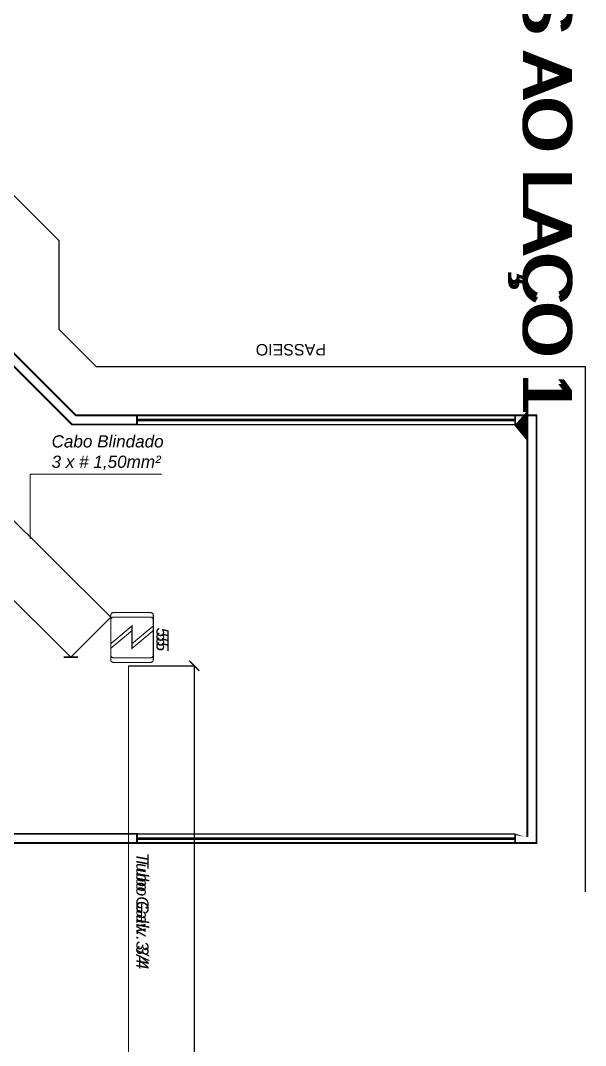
# Model space of a CAD drawing. Header units: metres. Extents: x -331 to 2982, y 362 to 2539.
# Drawn here: x 2858.92 to 2868.16, y 1422.59 to 1439.37 of the extents above; entities that cross this region are included whole.
import ezdxf
from ezdxf.enums import TextEntityAlignment as Align

# ---------------------------------------------------------------- set-up
doc = ezdxf.new("R2010")
doc.units = ezdxf.units.M
doc.layers.get('0').update_dxf_attribs({"color": 251})
doc.layers.get('Defpoints').update_dxf_attribs({"color": 251})
for name, color, linetype in [('DET. FUMAÇA', 1, 'Continuous'), ('Div', 251, 'Continuous'), ('Pis', 251, 'Continuous')]:
    doc.layers.add(name, color=color, linetype=linetype)
doc.styles.add('COTA', font='simplex.shx')
doc.styles.get("Standard").update_dxf_attribs({"font": 'arial.ttf', "height": 0.3})
doc.dimstyles.new('EXEC_75', dxfattribs={"dimscale": 75, "dimtxt": 0.0032, "dimasz": 0.0022, "dimexe": 0, "dimexo": 0, "dimgap": 5e-05, "dimtad": 1, "dimzin": 4, "dimdsep": 46, "dimtxsty": 'COTA', "dimblk": 'ARCHTICK', "dimcen": 0, "dimclrd": 1, "dimclre": 1, "dimclrt": 2, "dimazin": 0, "dimtfac": 1, "dimtix": 1, "dimtmove": 2, "dimatfit": 3, "dimldrblk": 'DOT', "dimfxl": 1, "dimtvp": 1, "dimtolj": 1, "dimtzin": 0, "dimarcsym": 0})

# ---------------------------------------------------------------- blocks, each defined once
blk = doc.blocks.new('Detector de fumaça')
at = {"layer": 'DET. FUMAÇA', "linetype": 'Continuous', "lineweight": 15, "const_width": 0.01870277497772515}
blk.add_lwpolyline([(774.59948291868, 539.8157648447526), (775.2490596285452, 539.8157648447526, -0.414213562373095), (775.2958165659895, 539.7690079073084), (775.2958165659895, 539.1669315525518, -0.414213562373095), (775.2490596285452, 539.1201746151075), (774.59948291868, 539.1201746151075, -0.414213562373095), (774.5527259812357, 539.1669315525518), (774.5527259812357, 539.7690079073084, -0.414213562373095)], format="xyb", close=True, dxfattribs=at)
blk.add_lwpolyline([(774.7729620717275, 539.8157648447526), (775.0644559117889, 539.46796972993), (774.7729620717275, 539.46796972993), (775.0644559117889, 539.1201746151075)], dxfattribs=at)
blk = doc.blocks.new('derw')
at = {"layer": 'Div', "color": 2, "linetype": 'Continuous', "lineweight": 15}
blk.add_lwpolyline([(814.4189921522002, 2191.529581289617), (814.4189921522002, 2192.588913395118), (816.5705472743985, 2192.588913395118)], dxfattribs=at)
at = {"layer": 'Div', "color": 2, "linetype": 'Continuous', "lineweight": 15, "insert": (814.7715363855286, 2193.224066991034), "char_height": 0.2, "attachment_point": 1}
blk.add_mtext_dynamic_manual_height_columns('{\\fArial|b0|i1|c0|p34;Cabo Blindado \\P3 x # 1,50mm²}', width=13.3188035564217, gutter_width=2.5, heights=[0], dxfattribs=at)
blk = doc.blocks.new('_ARCHTICK')
at = {"color": 0, "linetype": 'ByBlock', "const_width": 0.15}
blk.add_lwpolyline([(-0.5, -0.5), (0.5, 0.5)], dxfattribs=at)
blk = doc.blocks.new('*D148')
at = {"color": 1, "linetype": 'Continuous', "lineweight": -2, "transparency": 16777216}
for p, q in [((2860.682183336563, 1428.80609898532), (2861.758455665341, 1428.80609898532)), ((2861.758455665341, 1428.80609898532), (2861.758455665341, 1397.349516670047)), ((2860.682183336563, 1397.349516670047), (2861.758455665341, 1397.349516670047))]:
    blk.add_line(p, q, dxfattribs=at)
at = {"layer": 'Defpoints', "color": 0, "transparency": 16777216}
for p in [(2860.682183336563, 1428.80609898532), (2860.682183336563, 1397.349516670047), (2861.758455665341, 1397.349516670047)]:
    blk.add_point(p, dxfattribs=at)
at = {"color": 1, "lineweight": -2, "transparency": 16777216, "xscale": 0.165, "yscale": 0.165, "zscale": 0.165}
for p, rotation in [((2861.758455665341, 1428.80609898532), 90), ((2861.758455665341, 1397.349516670047), 270)]:
    blk.add_blockref('_ARCHTICK', p, dxfattribs=dict(at, rotation=rotation))
at = {"color": 2, "lineweight": 15, "transparency": 16777216, "insert": (2861.634705665341, 1413.077807827684), "char_height": 0.24, "attachment_point": 5, "rotation": 90, "style": 'COTA'}
blk.add_mtext('\\A1;31.46', dxfattribs=at)
blk = doc.blocks.new('_Dot')
at = {"color": 0, "linetype": 'ByBlock', "lineweight": -2}
blk.add_line((-0.5, 0), (-1, 0), dxfattribs=at)
at = {"color": 0, "linetype": 'ByBlock', "const_width": 0.5}
blk.add_lwpolyline([(-0.25, 0, 1), (0.25, 0, 1)], format="xyb", close=True, dxfattribs=at)
blk = doc.blocks.new('*D149')
at = {"color": 1, "linetype": 'Continuous', "lineweight": -2, "transparency": 16777216}
for p, q in [((2850.603181876212, 1439.334949984927), (2849.952078209241, 1438.680070873319)), ((2859.741195360126, 1428.94738897771), (2849.952078209241, 1438.680070873319)), ((2860.392299027098, 1429.602268089317), (2859.741195360126, 1428.94738897771))]:
    blk.add_line(p, q, dxfattribs=at)
at = {"layer": 'Defpoints', "color": 0, "transparency": 16777216}
for p in [(2850.603181876212, 1439.334949984927), (2849.952078209241, 1438.680070873319), (2860.392299027098, 1429.602268089317)]:
    blk.add_point(p, dxfattribs=at)
at = {"color": 1, "lineweight": -2, "transparency": 16777216, "xscale": 0.165, "yscale": 0.165, "zscale": 0.165}
for p, rotation in [((2849.952078209241, 1438.680070873319), 135.1656349872106), ((2859.741195360126, 1428.94738897771), 315.1656349872106)]:
    blk.add_blockref('_ARCHTICK', p, dxfattribs=dict(at, rotation=rotation))
at = {"color": 2, "lineweight": 15, "transparency": 16777216, "insert": (2854.933887919018, 1433.901486988235), "char_height": 0.24, "attachment_point": 5, "rotation": 315.1656349872106, "style": 'COTA'}
blk.add_mtext('\\A1;13.80', dxfattribs=at)

msp = doc.modelspace()

# ---------------------------------------------------------------- linework, layer by layer
at = {"lineweight": 0}
msp.add_lwpolyline([(2847.266001174505, 1445.994926085632), (2854.266001174502, 1445.994926085629), (2854.266001174502, 1438.461973351952), (2855.342442184163, 1437.385532342293), (2856.793360674334, 1437.385532342287), (2858.746359239817, 1435.460818048066), (2858.746359239818, 1433.981615286642), (2859.822800249477, 1432.905174276983), (2867.356227118455, 1432.905174276983), (2867.356227118461, 1425.905174276987), (2856.255752983162, 1425.905174276983), (2856.255752983161, 1427.039799967896), (2852.455752983161, 1427.039799967896), (2852.45575298316, 1428.733733950715), (2850.094560848248, 1431.094926085632), (2848.400626865419, 1431.094926085634), (2848.400626865419, 1434.894926085632), (2847.266001174505, 1434.894926085632)], close=True, dxfattribs=at)
at = {"layer": 'Div', "color": 150, "linetype": 'Continuous', "lineweight": 0}
msp.add_line((2850.603181876212, 1439.334949984927), (2860.392299027098, 1429.602268089317), dxfattribs=at)
msp.add_lwpolyline([(2868.05101177908, 1404.734484828974), (2860.682183336563, 1404.734484828974), (2860.682183336563, 1428.80609898532)], dxfattribs=at)
at = {"layer": 'Pis'}
for p, q in [((2857.124731524244, 1438.18553234229), (2859.546359239821, 1435.763904626717)), ((2859.546359239821, 1434.312986136538), (2859.546359239819, 1435.763904626718)), ((2860.154171099381, 1433.70517427698), (2859.546359239821, 1434.312986136538)), ((2860.154171099381, 1433.70517427698), (2868.156227118457, 1433.705174276983)), ((2868.156227118465, 1425.105174276986), (2868.156227118457, 1433.705174276983)), ((2860.822800249481, 1432.90517427698), (2867.006227118459, 1432.905174276981)), ((2860.822800249481, 1432.84017427698), (2867.006227118461, 1432.840174276982)), ((2860.822800249481, 1432.82017427698), (2867.006227118461, 1432.820174276982)), ((2860.822800249481, 1432.75517427698), (2867.006227118459, 1432.755174276982)), ((2860.822800249482, 1426.055174276986), (2867.006227118461, 1426.055174276983)), ((2860.822800249483, 1425.990174276981), (2867.006227118463, 1425.990174276983)), ((2860.822800249483, 1425.970174276982), (2867.006227118463, 1425.970174276983)), ((2860.822800249483, 1425.905174276986), (2867.006227118459, 1425.905174276985))]:
    msp.add_line(p, q, dxfattribs=at)
at = {"layer": 'Pis', "const_width": 0.03}
for points in [[(2847.266001174505, 1445.994926085632), (2854.266001174502, 1445.99492608563), (2854.266001174502, 1438.461973351953), (2855.342442184163, 1437.385532342294), (2856.793360674334, 1437.385532342287), (2858.746359239817, 1435.460818048066), (2858.746359239818, 1433.981615286642), (2859.822800249477, 1432.905174276983), (2867.356227118455, 1432.905174276983), (2867.356227118461, 1425.905174276988), (2856.255752983162, 1425.905174276983), (2856.255752983161, 1427.039799967896), (2852.455752983161, 1427.039799967897), (2852.45575298316, 1428.733733950715), (2850.094560848248, 1431.094926085632), (2848.400626865419, 1431.094926085635), (2848.400626865419, 1434.894926085632), (2847.266001174505, 1434.894926085632)], [(2859.760668215126, 1432.75517427698), (2860.822800249481, 1432.75517427698), (2860.822800249483, 1432.90517427698), (2859.822800249481, 1432.90517427698), (2858.746359239821, 1433.981615286639), (2858.746359239821, 1434.181615286638), (2858.596359239822, 1434.181615286637), (2858.596359239821, 1433.981615286635), (2858.049063866891, 1433.434319913702), (2858.155129884071, 1433.328253896525), (2858.671359239823, 1433.844483252278)], [(2867.356227118465, 1425.905174276985), (2867.356227118459, 1432.905174276983), (2867.006227118459, 1432.905174276981), (2867.006227118459, 1432.755174276982), (2867.206227118458, 1432.755174276983), (2867.206227118465, 1426.055174276984), (2867.006227118461, 1426.055174276983), (2867.006227118459, 1425.905174276985)], [(2860.822800249481, 1425.905174276984), (2860.822800249483, 1426.05517427698), (2856.405752983165, 1426.055174276976), (2856.405752983163, 1427.289799967894), (2856.255752983164, 1427.289799967892), (2856.255752983164, 1427.189799967892), (2855.555752983164, 1427.189799967893), (2855.555752983164, 1427.039799967895), (2856.255752983164, 1427.039799967893), (2856.255752983166, 1425.90517427698)]]:
    msp.add_lwpolyline(points, close=True, dxfattribs=at)

# ---------------------------------------------------------------- block references
at = {"layer": 'DET. FUMAÇA', "linetype": 'Continuous', "lineweight": 0, "rotation": 270}
for p in [(2321.27212441199, 2204.230994070553), (2321.27212441199, 2204.154994070553)]:
    msp.add_blockref('Detector de fumaça', p, dxfattribs=at)
at = {"layer": 'Div', "color": 150, "linetype": 'Continuous', "lineweight": 15}
msp.add_blockref('derw', (2044.652883610896, -760.6451046863137), dxfattribs=at)

# ---------------------------------------------------------------- texts
at = {"layer": 'Div', "color": 230, "linetype": 'Continuous', "lineweight": 0, "char_height": 0.8, "attachment_point": 1, "rotation": 270}
for insert in [(2867.934277561478, 1456.205186089675), (2867.934277561478, 1456.129186089675)]:
    msp.add_mtext_dynamic_manual_height_columns('DETECTORES PERTENCENTES AO LAÇO 1', width=27.20387505224335, gutter_width=2.5, heights=[0], dxfattribs=dict(at, insert=insert))
at = {"layer": 'Div', "color": 3, "linetype": 'Continuous', "lineweight": 0, "char_height": 0.2, "attachment_point": 1, "rotation": 270}
for insert in [(2861.339521485733, 1429.431722599308), (2861.339521485733, 1429.355722599308)]:
    msp.add_mtext_dynamic_manual_height_columns('{\\fArial|b0|i1|c0|p34;55}', width=13.3188035564217, gutter_width=2.5, heights=[0], dxfattribs=dict(at, insert=insert))
at = {"layer": 'Div', "color": 2, "linetype": 'Continuous', "lineweight": 0, "char_height": 0.2, "attachment_point": 1, "rotation": 270}
for insert in [(2861.010778060898, 1425.746354540224), (2861.010778060898, 1425.670354540224)]:
    msp.add_mtext_dynamic_manual_height_columns('{\\fArial|b0|i1|c0|p34;Tubo Galv. 3/4 }', width=13.3188035564217, gutter_width=2.5, heights=[0], dxfattribs=dict(at, insert=insert))
at = {"layer": 'Pis'}
msp.add_text('PASSEIO', height=0.1875, rotation=180, dxfattribs=at).set_placement((2863.338190536682, 1433.978780449119), align=Align.MIDDLE_CENTER)

# ---------------------------------------------------------------- dimensions: what is measured, and where the dimension line sits
at = {"color": 30, "linetype": 'Continuous', "lineweight": 15, "true_color": 0xf8991e}
for p1, p2, distance, picture, middle in [((2860.392299027098, 1429.602268089317), (2850.603181876212, 1439.334949984927), 0.9234731376515916, '*D149', (2854.933887919018, 1433.901486988235)), ((2860.682183336563, 1428.80609898532), (2860.682183336563, 1397.349516670047), 1.0762723287780318, '*D148', (2861.634705665341, 1413.077807827684))]:
    dim = msp.add_aligned_dim(p1=p1, p2=p2, distance=distance, dimstyle='EXEC_75', dxfattribs=at)
    dim.commit()
    dim.dimension.update_dxf_attribs({"geometry": picture, "text_midpoint": middle})

doc.saveas('drawing.dxf')
